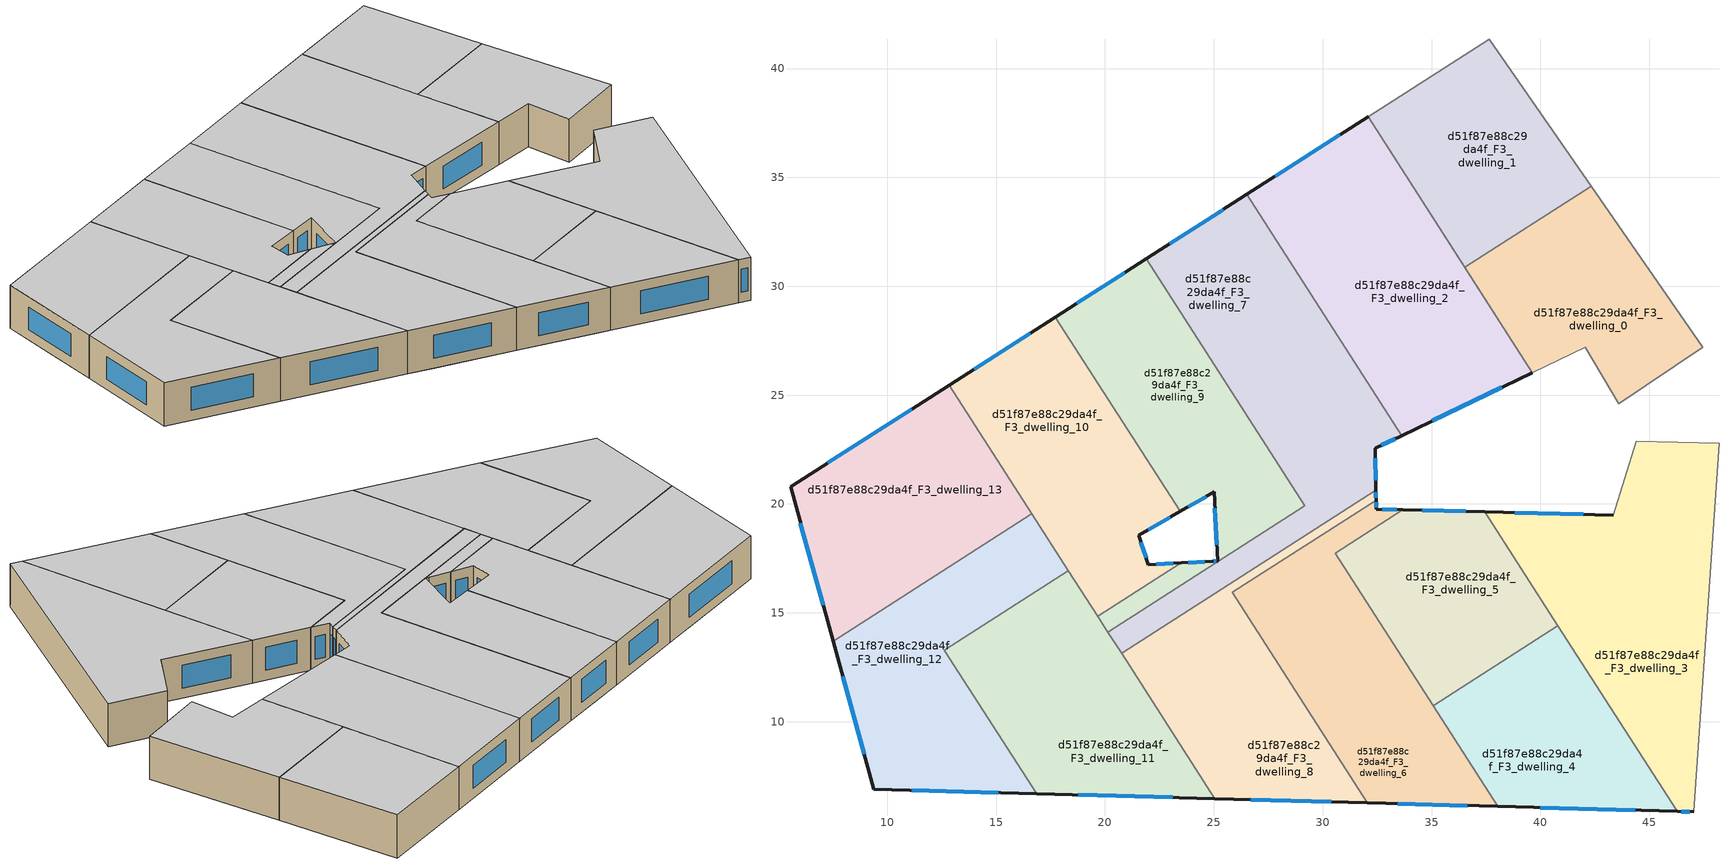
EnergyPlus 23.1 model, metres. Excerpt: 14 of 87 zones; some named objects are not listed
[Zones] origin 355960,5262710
d51f87e88c29da4f_F3_dwelling_0
 floor to d51f87e88c29da4f_F2_dwelling_13 (EU_floor_Construction): 43.89,32.34 47.46,27.19 43.59,24.61 42.07,27.2 39.64,26.03 38.12,28.4 z9
 floor to d51f87e88c29da4f_F2_dwelling_14 (EU_floor_Construction): 42.33,34.59 43.89,32.34 38.12,28.4 36.53,30.87 z9
 wall adiabatic (EU_wall_Construction): 36.53,30.87 39.64,26.03 42.07,27.2 43.59,24.61 47.46,27.19 42.33,34.59 z9:12
 wall to d51f87e88c29da4f_F3_dwelling_1 (EU_wall_Construction): 42.33,34.59 36.53,30.87 z9:12
 ceiling to d51f87e88c29da4f_F4_dwelling_0 (EU_floor_Construction): 47.46,27.19 42.33,34.59 36.53,30.87 39.64,26.03 42.07,27.2 43.59,24.61 z12
d51f87e88c29da4f_F3_dwelling_1
 floor to d51f87e88c29da4f_F2_dwelling_0 (EU_floor_Construction): 37.91,40.98 40.9,36.65 36.07,31.58 33.99,34.82 z9
 floor to d51f87e88c29da4f_F2_dwelling_1 (EU_floor_Construction): 37.65,41.36 37.91,40.98 33.99,34.82 32.09,37.79 z9
 floor to d51f87e88c29da4f_F2_dwelling_14 (EU_floor_Construction): 40.9,36.65 42.33,34.59 36.53,30.87 36.07,31.58 z9
 wall adiabatic (EU_wall_Construction): 42.33,34.59 37.65,41.36 32.09,37.79 36.53,30.87 z9:12
 ceiling to d51f87e88c29da4f_F4_dwelling_1 (EU_floor_Construction): 42.33,34.59 37.65,41.36 32.09,37.79 36.53,30.87 z12
d51f87e88c29da4f_F3_dwelling_10
 floor to d51f87e88c29da4f_F2_dwelling_3 (EU_floor_Construction): 17.72,28.58 23.05,20.29 23.29,19.56 22.38,19.04 15,22.11 12.85,25.46 z9
 floor to d51f87e88c29da4f_F2_dwelling_4 (EU_floor_Construction): 22.38,19.04 21.54,18.56 21.6,18.38 17.58,18.09 15,22.11 z9
 floor to d51f87e88c29da4f_F2_dwelling_5 (EU_floor_Construction): 21.6,18.38 21.89,17.52 19.01,15.87 17.58,18.09 z9
 floor to d51f87e88c29da4f_F2_dwelling_2 (EU_floor_Construction): 23.05,20.29 23.45,19.66 23.29,19.56 z9
 floor to d51f87e88c29da4f_F2_dwelling_6 (EU_floor_Construction): 22.79,17.25 22.32,16.53 19.67,14.83 19.01,15.87 21.89,17.52 22,17.21 z9
 floor to d51f87e88c29da4f_F2_dwelling_7 (EU_floor_Construction): 23.5,17.29 22.32,16.53 22.79,17.25 z9
 wall outside (EU_wall_Construction): 23.5,17.29 22,17.21 21.54,18.56 23.45,19.66 / 17.72,28.58 12.85,25.46 z9:12
 wall to d51f87e88c29da4f_F3_dwelling_9 (EU_wall_Construction): 23.45,19.66 17.72,28.58 / 19.67,14.83 23.5,17.29 z9:12
 wall to d51f87e88c29da4f_F3_dwelling_13 (EU_wall_Construction): 12.85,25.46 16.64,19.55 z9:12
 wall to d51f87e88c29da4f_F3_dwelling_12 (EU_wall_Construction): 16.64,19.55 18.32,16.93 z9:12
 wall to d51f87e88c29da4f_F3_dwelling_11 (EU_wall_Construction): 18.32,16.93 19.67,14.83 z9:12
 window (EU_Window_Construction): 21.99,18.81 23,19.4 / 21.89,17.53 21.65,18.24 / 23.15,17.27 22.35,17.23 / 16.58,27.85 13.99,26.19 z9.7:11.3
 ceiling to d51f87e88c29da4f_F4_dwelling_10 (EU_floor_Construction): 23.5,17.29 22,17.21 21.54,18.56 23.45,19.66 17.72,28.58 12.85,25.46 19.67,14.83 z12
d51f87e88c29da4f_F3_dwelling_11
 floor to d51f87e88c29da4f_F2_dwelling_7 (EU_floor_Construction): 20.42,13.66 25.04,6.47 16.86,6.69 16.34,7.5 z9
 floor to d51f87e88c29da4f_F2_dwelling_6 (EU_floor_Construction): 19.01,15.87 20.42,13.66 16.34,7.5 13.13,12.5 z9
 floor to d51f87e88c29da4f_F2_dwelling_5 (EU_floor_Construction): 18.32,16.93 19.01,15.87 13.13,12.5 12.63,13.28 z9
 wall outside (EU_wall_Construction): 16.86,6.69 25.04,6.46 z9:12
 wall to d51f87e88c29da4f_F3_dwelling_12 (EU_wall_Construction): 18.32,16.93 12.63,13.28 16.86,6.69 z9:12
 wall to d51f87e88c29da4f_F3_dwelling_8 (EU_wall_Construction): 25.04,6.46 20.76,13.13 z9:12
 wall to d51f87e88c29da4f_F3_dwelling_7 (EU_wall_Construction): 20.76,13.13 20.13,14.11 z9:12
 wall to d51f87e88c29da4f_F3_dwelling_9 (EU_wall_Construction): 20.13,14.11 19.67,14.83 z9:12
 window (EU_Window_Construction): 18.78,6.64 23.12,6.52 z9.7:11.3
 ceiling to d51f87e88c29da4f_F4_dwelling_11 (EU_floor_Construction): 25.04,6.46 18.32,16.93 12.63,13.28 16.86,6.69 z12
d51f87e88c29da4f_F3_dwelling_12
 floor to d51f87e88c29da4f_F2_dwelling_5 (EU_floor_Construction): 17.58,18.09 18.32,16.93 12.63,13.28 13.13,12.5 8.56,9.89 7.51,13.69 13.98,17.84 z9
 floor to d51f87e88c29da4f_F2_dwelling_7 (EU_floor_Construction): 16.34,7.5 16.86,6.69 15.83,6.72 z9
 floor to d51f87e88c29da4f_F2_dwelling_4 (EU_floor_Construction): 16.64,19.55 17.58,18.09 13.98,17.84 z9
 floor to d51f87e88c29da4f_F2_dwelling_6 (EU_floor_Construction): 13.13,12.5 16.34,7.5 15.83,6.72 9.38,6.9 8.56,9.89 z9
 wall outside (EU_wall_Construction): 7.51,13.69 9.38,6.9 16.86,6.69 z9:12
 wall to d51f87e88c29da4f_F3_dwelling_13 (EU_wall_Construction): 16.64,19.55 7.51,13.69 z9:12
 window (EU_Window_Construction): 11.14,6.85 15.1,6.74 / 7.95,12.09 8.94,8.49 z9.7:11.3
 ceiling to d51f87e88c29da4f_F4_dwelling_12 (EU_floor_Construction): 16.86,6.69 12.63,13.28 18.32,16.93 16.64,19.55 7.51,13.69 9.38,6.9 z12
d51f87e88c29da4f_F3_dwelling_13
 floor to d51f87e88c29da4f_F2_dwelling_4 (EU_floor_Construction): 15,22.11 16.64,19.55 13.98,17.84 6.51,17.32 5.55,20.78 10.53,23.97 z9
 floor to d51f87e88c29da4f_F2_dwelling_3 (EU_floor_Construction): 12.85,25.46 15,22.11 10.53,23.97 z9
 floor to d51f87e88c29da4f_F2_dwelling_5 (EU_floor_Construction): 13.98,17.84 7.51,13.69 6.51,17.32 z9
 wall outside (EU_wall_Construction): 12.85,25.46 5.55,20.78 7.51,13.69 z9:12
 window (EU_Window_Construction): 6.01,19.12 7.05,15.35 / 11.13,24.36 7.27,21.88 z9.7:11.3
 ceiling to d51f87e88c29da4f_F4_dwelling_13 (EU_floor_Construction): 16.64,19.55 12.85,25.46 5.55,20.78 7.51,13.69 z12
d51f87e88c29da4f_F3_dwelling_2
 floor to d51f87e88c29da4f_F2_dwelling_1 (EU_floor_Construction): 32.09,37.79 33.99,34.82 30.08,28.66 27.92,32.02 29.16,35.91 z9
 floor to d51f87e88c29da4f_F2_dwelling_13 (EU_floor_Construction): 38.12,28.4 39.64,26.03 33.62,23.14 32.64,24.67 z9
 floor to d51f87e88c29da4f_F2_dwelling_2 (EU_floor_Construction): 29.16,35.91 27.92,32.02 26.51,34.22 z9
 floor adiabatic (EU_floor_Construction): 33.99,34.82 38.12,28.4 32.64,24.67 30.08,28.66 z9
 wall outside (EU_wall_Construction): 33.62,23.14 39.64,26.03 / 32.09,37.79 26.51,34.22 z9:12
 wall adiabatic (EU_wall_Construction): 39.64,26.03 32.09,37.79 z9:12
 wall to d51f87e88c29da4f_F3_dwelling_7 (EU_wall_Construction): 26.51,34.22 33.62,23.14 z9:12
 window (EU_Window_Construction): 35.04,23.82 38.22,25.35 / 30.78,36.95 27.82,35.06 z9.7:11.3
 ceiling to d51f87e88c29da4f_F4_dwelling_2 (EU_floor_Construction): 39.64,26.03 32.09,37.79 26.51,34.22 33.62,23.14 z12
d51f87e88c29da4f_F3_dwelling_3
 floor to d51f87e88c29da4f_F2_dwelling_12 (EU_floor_Construction): 48.21,22.78 47.81,16.94 38.8,17.53 37.45,19.63 43.35,19.49 44.41,22.87 z9
 floor adiabatic (EU_floor_Construction): 47.81,16.94 47.05,5.85 46.28,5.87 37.45,19.63 38.8,17.53 z9
 wall outside (EU_wall_Construction): 46.28,5.87 47.05,5.85 / 43.35,19.49 37.45,19.63 z9:12
 wall adiabatic (EU_wall_Construction): 47.05,5.85 48.21,22.78 44.41,22.87 43.35,19.49 z9:12
 wall to d51f87e88c29da4f_F3_dwelling_4 (EU_wall_Construction): 40.8,14.41 46.28,5.87 z9:12
 wall to d51f87e88c29da4f_F3_dwelling_5 (EU_wall_Construction): 37.45,19.63 40.8,14.41 z9:12
 window (EU_Window_Construction): 46.46,5.87 46.87,5.86 / 41.96,19.52 38.83,19.6 z9.7:11.3
 ceiling to d51f87e88c29da4f_F4_dwelling_3 (EU_floor_Construction): 47.05,5.85 48.21,22.78 44.41,22.87 43.35,19.49 37.45,19.63 46.28,5.87 z12
d51f87e88c29da4f_F3_dwelling_4
 floor adiabatic (EU_floor_Construction): 45.42,7.22 46.28,5.87 38.05,6.1 35.08,10.74 36.67,11.76 z9
 floor to d51f87e88c29da4f_F2_dwelling_10 (EU_floor_Construction): 41.47,13.37 45.42,7.22 36.67,11.76 39.89,13.83 z9
 floor to d51f87e88c29da4f_F2_dwelling_11 (EU_floor_Construction): 40.8,14.41 41.47,13.37 39.89,13.83 z9
 wall outside (EU_wall_Construction): 38.05,6.1 46.28,5.87 z9:12
 wall to d51f87e88c29da4f_F3_dwelling_5 (EU_wall_Construction): 40.8,14.41 35.08,10.74 z9:12
 wall to d51f87e88c29da4f_F3_dwelling_6 (EU_wall_Construction): 35.08,10.74 38.05,6.1 z9:12
 window (EU_Window_Construction): 39.99,6.05 44.35,5.93 z9.7:11.3
 ceiling to d51f87e88c29da4f_F4_dwelling_4 (EU_floor_Construction): 46.28,5.87 40.8,14.41 35.08,10.74 38.05,6.1 z12
d51f87e88c29da4f_F3_dwelling_5
 floor to d51f87e88c29da4f_F2_dwelling_12 (EU_floor_Construction): 37.45,19.63 38.8,17.53 31.05,18.03 33.68,19.72 z9
 floor to d51f87e88c29da4f_F2_dwelling_11 (EU_floor_Construction): 38.8,17.53 40.8,14.41 39.89,13.83 31.55,16.23 30.58,17.73 31.05,18.03 z9
 floor to d51f87e88c29da4f_F2_dwelling_10 (EU_floor_Construction): 39.89,13.83 36.67,11.76 33.3,13.5 31.55,16.23 z9
 floor to d51f87e88c29da4f_F2_dwelling_9 (EU_floor_Construction): 36.67,11.76 35.08,10.74 33.3,13.5 z9
 wall outside (EU_wall_Construction): 37.45,19.63 33.68,19.72 z9:12
 wall to d51f87e88c29da4f_F3_dwelling_6 (EU_wall_Construction): 33.68,19.72 30.58,17.73 35.08,10.74 z9:12
 window (EU_Window_Construction): 36.57,19.65 34.57,19.7 z9.7:11.3
 ceiling to d51f87e88c29da4f_F4_dwelling_5 (EU_floor_Construction): 40.8,14.41 37.45,19.63 33.68,19.72 30.58,17.73 35.08,10.74 z12
d51f87e88c29da4f_F3_dwelling_6
 floor to d51f87e88c29da4f_F2_dwelling_8 (EU_floor_Construction): 37.34,6.12 32.05,6.27 25.84,15.93 26.22,16.18 z9
 floor to d51f87e88c29da4f_F2_dwelling_10 (EU_floor_Construction): 31.55,16.23 33.3,13.5 27.08,16.73 27.94,17.28 z9
 floor to d51f87e88c29da4f_F2_dwelling_9 (EU_floor_Construction): 33.3,13.5 38.05,6.1 37.34,6.12 26.22,16.18 27.08,16.73 z9
 floor to d51f87e88c29da4f_F2_dwelling_12 (EU_floor_Construction): 33.68,19.72 31.05,18.03 29.29,18.15 32.45,20.17 32.46,19.75 z9
 floor to d51f87e88c29da4f_F2_dwelling_11 (EU_floor_Construction): 31.05,18.03 30.58,17.73 31.55,16.23 27.94,17.28 29.29,18.15 z9
 wall outside (EU_wall_Construction): 32.05,6.27 38.05,6.1 / 33.68,19.72 32.46,19.75 32.45,20.17 z9:12
 wall to d51f87e88c29da4f_F3_dwelling_8 (EU_wall_Construction): 32.45,20.17 25.84,15.93 32.05,6.27 z9:12
 window (EU_Window_Construction): 33.46,6.23 36.64,6.14 / 32.46,19.85 32.45,20.08 / 33.4,19.73 32.75,19.75 z9.7:11.3
 ceiling to d51f87e88c29da4f_F4_dwelling_6 (EU_floor_Construction): 38.05,6.1 30.58,17.73 33.68,19.72 32.46,19.75 32.45,20.17 25.84,15.93 32.05,6.27 z12
d51f87e88c29da4f_F3_dwelling_7
 floor to d51f87e88c29da4f_F2_dwelling_14 (EU_floor_Construction): 31.37,26.65 32.64,24.67 28.12,21.58 27.48,22.56 z9
 floor to d51f87e88c29da4f_F2_dwelling_13 (EU_floor_Construction): 32.64,24.67 33.62,23.14 32.41,22.56 32.43,21.56 28.91,20.34 28.12,21.58 z9
 floor to d51f87e88c29da4f_F2_dwelling_1 (EU_floor_Construction): 27.92,32.02 30.08,28.66 26.84,23.56 25.77,25.24 z9
 floor to d51f87e88c29da4f_F2_dwelling_2 (EU_floor_Construction): 26.51,34.22 27.92,32.02 25.77,25.24 21.9,31.26 z9
 floor to d51f87e88c29da4f_F2_dwelling_9 (EU_floor_Construction): 26.68,16.94 25.92,16.45 25.03,17.25 25.5,17.55 z9
 floor to d51f87e88c29da4f_F2_dwelling_0 (EU_floor_Construction): 30.08,28.66 31.37,26.65 27.48,22.56 26.84,23.56 z9
 floor to d51f87e88c29da4f_F2_dwelling_7 (EU_floor_Construction): 24.09,16.65 24.38,15.46 20.76,13.13 20.42,13.66 21.15,14.76 z9
 floor to d51f87e88c29da4f_F2_dwelling_8 (EU_floor_Construction): 25.92,16.45 24.38,15.46 24.09,16.65 25.03,17.25 z9
 floor to d51f87e88c29da4f_F2_dwelling_12 (EU_floor_Construction): 32.43,21.56 32.44,20.63 28.64,18.19 26.69,18.32 29.18,19.92 28.91,20.34 z9
 floor to d51f87e88c29da4f_F2_dwelling_6 (EU_floor_Construction): 21.15,14.76 20.42,13.66 20.13,14.11 z9
 floor to d51f87e88c29da4f_F2_dwelling_11 (EU_floor_Construction): 28.64,18.19 27.44,17.42 25.96,17.85 26.69,18.32 z9
 floor to d51f87e88c29da4f_F2_dwelling_10 (EU_floor_Construction): 27.44,17.42 26.68,16.94 25.5,17.55 25.96,17.85 z9
 wall outside (EU_wall_Construction): 26.51,34.22 21.9,31.26 / 32.44,20.63 32.41,22.56 33.62,23.14 z9:12
 wall to d51f87e88c29da4f_F3_dwelling_8 (EU_wall_Construction): 20.76,13.13 32.44,20.63 z9:12
 wall to d51f87e88c29da4f_F3_dwelling_9 (EU_wall_Construction): 21.9,31.26 29.18,19.92 20.13,14.11 z9:12
 window (EU_Window_Construction): 25.43,33.52 22.98,31.95 / 32.69,22.7 33.34,23.01 / 32.43,21.09 32.42,22.11 z9.7:11.3
 ceiling to d51f87e88c29da4f_F4_dwelling_7 (EU_floor_Construction): 32.44,20.63 32.41,22.56 33.62,23.14 26.51,34.22 21.9,31.26 29.18,19.92 20.13,14.11 20.76,13.13 z12
d51f87e88c29da4f_F3_dwelling_8
 floor to d51f87e88c29da4f_F2_dwelling_9 (EU_floor_Construction): 27.08,16.73 26.22,16.18 25.92,16.45 26.68,16.94 z9
 floor to d51f87e88c29da4f_F2_dwelling_7 (EU_floor_Construction): 24.38,15.46 26.59,6.42 25.04,6.47 20.76,13.13 z9
 floor to d51f87e88c29da4f_F2_dwelling_8 (EU_floor_Construction): 26.22,16.18 25.84,15.93 32.05,6.27 26.59,6.42 24.38,15.46 25.92,16.45 z9
 floor to d51f87e88c29da4f_F2_dwelling_12 (EU_floor_Construction): 32.44,20.63 32.45,20.17 29.29,18.15 28.64,18.19 z9
 floor to d51f87e88c29da4f_F2_dwelling_11 (EU_floor_Construction): 29.29,18.15 27.94,17.28 27.44,17.42 28.64,18.19 z9
 floor adiabatic (EU_floor_Construction): 27.94,17.28 27.08,16.73 26.68,16.94 27.44,17.42 z9
 wall outside (EU_wall_Construction): 32.45,20.17 32.44,20.63 / 25.04,6.46 32.05,6.27 z9:12
 window (EU_Window_Construction): 32.45,20.28 32.44,20.53 / 26.69,6.42 30.4,6.32 z9.7:11.3
 ceiling to d51f87e88c29da4f_F4_dwelling_8 (EU_floor_Construction): 32.05,6.27 25.84,15.93 32.45,20.17 32.44,20.63 20.76,13.13 25.04,6.46 z12
d51f87e88c29da4f_F3_dwelling_9
 floor to d51f87e88c29da4f_F2_dwelling_2 (EU_floor_Construction): 21.9,31.26 25.77,25.24 24.11,20.03 23.45,19.66 23.05,20.29 19.85,29.95 z9
 floor to d51f87e88c29da4f_F2_dwelling_3 (EU_floor_Construction): 19.85,29.95 23.05,20.29 17.72,28.58 z9
 floor to d51f87e88c29da4f_F2_dwelling_8 (EU_floor_Construction): 25.03,17.25 24.09,16.65 23.93,17.31 24.91,17.36 z9
 floor to d51f87e88c29da4f_F2_dwelling_7 (EU_floor_Construction): 23.93,17.31 24.09,16.65 21.15,14.76 22.32,16.53 23.5,17.29 z9
 floor to d51f87e88c29da4f_F2_dwelling_13 (EU_floor_Construction): 28.12,21.58 28.91,20.34 25.09,19.02 25.07,19.5 z9
 floor to d51f87e88c29da4f_F2_dwelling_1 (EU_floor_Construction): 25.77,25.24 26.84,23.56 24.87,20.47 24.11,20.03 z9
 floor to d51f87e88c29da4f_F2_dwelling_9 (EU_floor_Construction): 25.5,17.55 25.03,17.25 24.91,17.36 25.18,17.38 25.16,17.72 z9
 floor to d51f87e88c29da4f_F2_dwelling_6 (EU_floor_Construction): 22.32,16.53 21.15,14.76 20.13,14.11 19.67,14.83 z9
 floor to d51f87e88c29da4f_F2_dwelling_0 (EU_floor_Construction): 26.84,23.56 27.48,22.56 25.04,20 25.01,20.55 24.87,20.47 z9
 floor to d51f87e88c29da4f_F2_dwelling_12 (EU_floor_Construction): 28.91,20.34 29.18,19.92 26.69,18.32 25.13,18.42 25.09,19.02 z9
 floor to d51f87e88c29da4f_F2_dwelling_14 (EU_floor_Construction): 27.48,22.56 28.12,21.58 25.07,19.5 25.04,20 z9
 floor to d51f87e88c29da4f_F2_dwelling_10 (EU_floor_Construction): 25.96,17.85 25.5,17.55 25.16,17.72 25.14,18.08 z9
 floor to d51f87e88c29da4f_F2_dwelling_11 (EU_floor_Construction): 26.69,18.32 25.96,17.85 25.14,18.08 25.13,18.42 z9
 wall outside (EU_wall_Construction): 21.9,31.26 17.72,28.58 / 24.93,17.36 23.5,17.29 / 24.93,17.36 25.18,17.38 / 23.45,19.66 25.01,20.55 25.18,17.38 z9:12
 window (EU_Window_Construction): 20.92,30.63 18.7,29.21 / 24.59,17.35 23.84,17.31 / 24.99,17.37 25.12,17.37 / 25.05,19.8 25.14,18.12 / 23.82,19.87 24.65,20.34 z9.7:11.3
 ceiling to d51f87e88c29da4f_F4_dwelling_9 (EU_floor_Construction): 25.18,17.38 24.93,17.36 23.5,17.29 19.67,14.83 20.13,14.11 29.18,19.92 21.9,31.26 17.72,28.58 23.45,19.66 25.01,20.55 z12
[Building]
EU S2 Campaign: North Axis=0; Terrain=City; Solar Distribution=FullExterior
[Site:Location]
Budapest.Ferenc.Liszt.Intl.AP: Latitude=47.437; Longitude=19.256; Time Zone=1; Elevation=185
[SizingPeriod:WeatherFileDays]
AnnualSizingPeriod: Begin Month=1; Begin Day of Month=1; End Month=12; End Day of Month=31; Day of Week for Start Day=Monday; Use Weather File Daylight Saving Period=No; Use Weather File Rain and Snow Indicators=No
[MATERIAL]
EU_InternalMass_Material: Roughness=MediumRough; Thickness=0.1; Conductivity=1; Density=1800; Specific Heat=900; Thermal Absorptance=0.9; Solar Absorptance=0.7; Visible Absorptance=0.7
[MATERIAL:NOMASS] Roughness=MediumRough; Thermal Absorptance=0.9; Solar Absorptance=0.7; Visible Absorptance=0.7
Name | Thermal Resistance
EU_wall_NoMass | 0.832559
EU_floor_NoMass | 0.872794
[WINDOWMATERIAL:SIMPLEGLAZINGSYSTEM]
EU_Window_SimpleGlazing: UFactor=2.79869; Solar Heat Gain Coefficient=0.75; Visible Transmittance=0.75
[CONSTRUCTION]
EU_wall_Construction: EU_wall_NoMass
EU_floor_Construction: EU_floor_NoMass
EU_Window_Construction: EU_Window_SimpleGlazing
EU_InternalMass_Construction: EU_InternalMass_Material
[ZONE] Type=1; Multiplier=1; Ceiling Height=autocalculate; Floor Area=autocalculate; Part of Total Floor Area=Yes
Name | Volume
d51f87e88c29da4f_F3_dwelling_0 | 166.572
d51f87e88c29da4f_F3_dwelling_1 | 166.576
d51f87e88c29da4f_F3_dwelling_10 | 205.643
d51f87e88c29da4f_F3_dwelling_11 | 205.675
d51f87e88c29da4f_F3_dwelling_12 | 205.648
d51f87e88c29da4f_F3_dwelling_13 | 205.669
d51f87e88c29da4f_F3_dwelling_2 | 269.47
d51f87e88c29da4f_F3_dwelling_3 | 272.54
d51f87e88c29da4f_F3_dwelling_4 | 159.759
d51f87e88c29da4f_F3_dwelling_5 | 159.782
d51f87e88c29da4f_F3_dwelling_6 | 205.663
d51f87e88c29da4f_F3_dwelling_7 | 269.317
d51f87e88c29da4f_F3_dwelling_8 | 181.302
d51f87e88c29da4f_F3_dwelling_9 | 205.641
[INTERNALMASS] Construction=EU_InternalMass_Construction
Name | Zone or ZoneList | Surface Area
d51f87e88c29da4f_F3_dwelling_0_EU_InternalMass | d51f87e88c29da4f_F3_dwelling_0 | 55.5246
d51f87e88c29da4f_F3_dwelling_1_EU_InternalMass | d51f87e88c29da4f_F3_dwelling_1 | 55.5259
d51f87e88c29da4f_F3_dwelling_2_EU_InternalMass | d51f87e88c29da4f_F3_dwelling_2 | 89.8269
d51f87e88c29da4f_F3_dwelling_3_EU_InternalMass | d51f87e88c29da4f_F3_dwelling_3 | 90.8483
d51f87e88c29da4f_F3_dwelling_4_EU_InternalMass | d51f87e88c29da4f_F3_dwelling_4 | 53.2525
d51f87e88c29da4f_F3_dwelling_5_EU_InternalMass | d51f87e88c29da4f_F3_dwelling_5 | 53.2605
d51f87e88c29da4f_F3_dwelling_6_EU_InternalMass | d51f87e88c29da4f_F3_dwelling_6 | 68.5552
d51f87e88c29da4f_F3_dwelling_7_EU_InternalMass | d51f87e88c29da4f_F3_dwelling_7 | 89.7703
d51f87e88c29da4f_F3_dwelling_8_EU_InternalMass | d51f87e88c29da4f_F3_dwelling_8 | 60.4316
d51f87e88c29da4f_F3_dwelling_9_EU_InternalMass | d51f87e88c29da4f_F3_dwelling_9 | 68.5476
d51f87e88c29da4f_F3_dwelling_10_EU_InternalMass | d51f87e88c29da4f_F3_dwelling_10 | 68.5457
d51f87e88c29da4f_F3_dwelling_11_EU_InternalMass | d51f87e88c29da4f_F3_dwelling_11 | 68.5603
d51f87e88c29da4f_F3_dwelling_12_EU_InternalMass | d51f87e88c29da4f_F3_dwelling_12 | 68.5492
d51f87e88c29da4f_F3_dwelling_13_EU_InternalMass | d51f87e88c29da4f_F3_dwelling_13 | 68.5584
[OTHEREQUIPMENT] Fuel Type=Electricity; Design Level Calculation Method=Watts/Area; Power per Zone Floor Area=1; Fraction Latent=0; Fraction Radiant=0; Fraction Lost=0; Carbon Dioxide Generation Rate=0; EndUse Subcategory=EU_Step8_InternalGains
Name | Zone or ZoneList or Space or SpaceList | Schedule
EU_Step8_InternalGain_d51f87e88c29da4f_F3_dwelling_0_f000 | d51f87e88c29da4f_F3_dwelling_0 | EU_Step8_GainSchedule_d51f87e88c29da4f_F3_dwelling_0_f000
EU_Step8_InternalGain_d51f87e88c29da4f_F3_dwelling_1_f000 | d51f87e88c29da4f_F3_dwelling_1 | EU_Step8_GainSchedule_d51f87e88c29da4f_F3_dwelling_1_f000
EU_Step8_InternalGain_d51f87e88c29da4f_F3_dwelling_2_f000 | d51f87e88c29da4f_F3_dwelling_2 | EU_Step8_GainSchedule_d51f87e88c29da4f_F3_dwelling_2_f000
EU_Step8_InternalGain_d51f87e88c29da4f_F3_dwelling_3_f000 | d51f87e88c29da4f_F3_dwelling_3 | EU_Step8_GainSchedule_d51f87e88c29da4f_F3_dwelling_3_f000
EU_Step8_InternalGain_d51f87e88c29da4f_F3_dwelling_4_f000 | d51f87e88c29da4f_F3_dwelling_4 | EU_Step8_GainSchedule_d51f87e88c29da4f_F3_dwelling_4_f000
EU_Step8_InternalGain_d51f87e88c29da4f_F3_dwelling_5_f000 | d51f87e88c29da4f_F3_dwelling_5 | EU_Step8_GainSchedule_d51f87e88c29da4f_F3_dwelling_5_f000
EU_Step8_InternalGain_d51f87e88c29da4f_F3_dwelling_6_f000 | d51f87e88c29da4f_F3_dwelling_6 | EU_Step8_GainSchedule_d51f87e88c29da4f_F3_dwelling_6_f000
EU_Step8_InternalGain_d51f87e88c29da4f_F3_dwelling_7_f000 | d51f87e88c29da4f_F3_dwelling_7 | EU_Step8_GainSchedule_d51f87e88c29da4f_F3_dwelling_7_f000
EU_Step8_InternalGain_d51f87e88c29da4f_F3_dwelling_8_f000 | d51f87e88c29da4f_F3_dwelling_8 | EU_Step8_GainSchedule_d51f87e88c29da4f_F3_dwelling_8_f000
EU_Step8_InternalGain_d51f87e88c29da4f_F3_dwelling_9_f000 | d51f87e88c29da4f_F3_dwelling_9 | EU_Step8_GainSchedule_d51f87e88c29da4f_F3_dwelling_9_f000
EU_Step8_InternalGain_d51f87e88c29da4f_F3_dwelling_10_f000 | d51f87e88c29da4f_F3_dwelling_10 | EU_Step8_GainSchedule_d51f87e88c29da4f_F3_dwelling_10_f000
EU_Step8_InternalGain_d51f87e88c29da4f_F3_dwelling_11_f000 | d51f87e88c29da4f_F3_dwelling_11 | EU_Step8_GainSchedule_d51f87e88c29da4f_F3_dwelling_11_f000
EU_Step8_InternalGain_d51f87e88c29da4f_F3_dwelling_12_f000 | d51f87e88c29da4f_F3_dwelling_12 | EU_Step8_GainSchedule_d51f87e88c29da4f_F3_dwelling_12_f000
EU_Step8_InternalGain_d51f87e88c29da4f_F3_dwelling_13_f000 | d51f87e88c29da4f_F3_dwelling_13 | EU_Step8_GainSchedule_d51f87e88c29da4f_F3_dwelling_13_f000
[ZONEVENTILATION:DESIGNFLOWRATE] Schedule=EU_AlwaysOn; Design Flow Rate Calculation Method=AirChanges/Hour; Air Changes per Hour=0.475469; Ventilation Type=Natural; Fan Pressure Rise=0; Fan Total Efficiency=1; Constant Term Coefficient=1; Temperature Term Coefficient=0; Velocity Term Coefficient=0; Velocity Squared Term Coefficient=0; Minimum Indoor Temperature=-100; Maximum Indoor Temperature=100; Delta Temperature=-100; Minimum Outdoor Temperature=-100; Maximum Outdoor Temperature=100; Maximum Wind Speed=40
Name | Zone or ZoneList or Space or SpaceList
EU_ConstantAir_d51f87e88c29da4f_F3_dwelling_0 | d51f87e88c29da4f_F3_dwelling_0
EU_ConstantAir_d51f87e88c29da4f_F3_dwelling_1 | d51f87e88c29da4f_F3_dwelling_1
EU_ConstantAir_d51f87e88c29da4f_F3_dwelling_2 | d51f87e88c29da4f_F3_dwelling_2
EU_ConstantAir_d51f87e88c29da4f_F3_dwelling_3 | d51f87e88c29da4f_F3_dwelling_3
EU_ConstantAir_d51f87e88c29da4f_F3_dwelling_4 | d51f87e88c29da4f_F3_dwelling_4
EU_ConstantAir_d51f87e88c29da4f_F3_dwelling_5 | d51f87e88c29da4f_F3_dwelling_5
EU_ConstantAir_d51f87e88c29da4f_F3_dwelling_6 | d51f87e88c29da4f_F3_dwelling_6
EU_ConstantAir_d51f87e88c29da4f_F3_dwelling_7 | d51f87e88c29da4f_F3_dwelling_7
EU_ConstantAir_d51f87e88c29da4f_F3_dwelling_8 | d51f87e88c29da4f_F3_dwelling_8
EU_ConstantAir_d51f87e88c29da4f_F3_dwelling_9 | d51f87e88c29da4f_F3_dwelling_9
EU_ConstantAir_d51f87e88c29da4f_F3_dwelling_10 | d51f87e88c29da4f_F3_dwelling_10
EU_ConstantAir_d51f87e88c29da4f_F3_dwelling_11 | d51f87e88c29da4f_F3_dwelling_11
EU_ConstantAir_d51f87e88c29da4f_F3_dwelling_12 | d51f87e88c29da4f_F3_dwelling_12
EU_ConstantAir_d51f87e88c29da4f_F3_dwelling_13 | d51f87e88c29da4f_F3_dwelling_13
[HVACTEMPLATE:ZONE:IDEALLOADSAIRSYSTEM] System Availability Schedule=EU_AlwaysOn; Maximum Heating Supply Air Temperature=50; Minimum Cooling Supply Air Temperature=13; Maximum Heating Supply Air Humidity Ratio=0.0156; Minimum Cooling Supply Air Humidity Ratio=0.0077; Heating Limit=NoLimit; Cooling Limit=NoLimit; Heating Availability Schedule=EU_AlwaysOn; Cooling Availability Schedule=EU_CoolingOff; Dehumidification Control Type=ConstantSensibleHeatRatio; Cooling Sensible Heat Ratio=0.7; Dehumidification Setpoint=60; Humidification Control Type=None; Humidification Setpoint=30; Outdoor Air Method=None; Outdoor Air Flow Rate per Person=0.00944; Outdoor Air Flow Rate per Zone Floor Area=0; Outdoor Air Flow Rate per Zone=0; Demand Controlled Ventilation Type=None; Outdoor Air Economizer Type=NoEconomizer; Heat Recovery Type=None; Sensible Heat Recovery Effectiveness=0.7; Latent Heat Recovery Effectiveness=0.65
Name | Template Thermostat
d51f87e88c29da4f_F3_dwelling_0 | EU_HeatOnly_d51f87e88c29da4f_F3_dwelling_0
d51f87e88c29da4f_F3_dwelling_1 | EU_HeatOnly_d51f87e88c29da4f_F3_dwelling_1
d51f87e88c29da4f_F3_dwelling_2 | EU_HeatOnly_d51f87e88c29da4f_F3_dwelling_2
d51f87e88c29da4f_F3_dwelling_3 | EU_HeatOnly_d51f87e88c29da4f_F3_dwelling_3
d51f87e88c29da4f_F3_dwelling_4 | EU_HeatOnly_d51f87e88c29da4f_F3_dwelling_4
d51f87e88c29da4f_F3_dwelling_5 | EU_HeatOnly_d51f87e88c29da4f_F3_dwelling_5
d51f87e88c29da4f_F3_dwelling_6 | EU_HeatOnly_d51f87e88c29da4f_F3_dwelling_6
d51f87e88c29da4f_F3_dwelling_7 | EU_HeatOnly_d51f87e88c29da4f_F3_dwelling_7
d51f87e88c29da4f_F3_dwelling_8 | EU_HeatOnly_d51f87e88c29da4f_F3_dwelling_8
d51f87e88c29da4f_F3_dwelling_9 | EU_HeatOnly_d51f87e88c29da4f_F3_dwelling_9
d51f87e88c29da4f_F3_dwelling_10 | EU_HeatOnly_d51f87e88c29da4f_F3_dwelling_10
d51f87e88c29da4f_F3_dwelling_11 | EU_HeatOnly_d51f87e88c29da4f_F3_dwelling_11
d51f87e88c29da4f_F3_dwelling_12 | EU_HeatOnly_d51f87e88c29da4f_F3_dwelling_12
d51f87e88c29da4f_F3_dwelling_13 | EU_HeatOnly_d51f87e88c29da4f_F3_dwelling_13
[SIZING:ZONE] Zone Cooling Design Supply Air Temperature Input Method=SupplyAirTemperature; Zone Cooling Design Supply Air Temperature=13; Zone Heating Design Supply Air Temperature Input Method=SupplyAirTemperature; Zone Heating Design Supply Air Temperature=50; Zone Cooling Design Supply Air Humidity Ratio=0.008; Zone Heating Design Supply Air Humidity Ratio=0.008; Cooling Design Air Flow Method=DesignDay; Cooling Design Air Flow Rate=0; Cooling Minimum Air Flow per Zone Floor Area=0.000762; Cooling Minimum Air Flow=0; Cooling Minimum Air Flow Fraction=0.2; Heating Design Air Flow Method=DesignDay; Heating Design Air Flow Rate=0; Heating Maximum Air Flow per Zone Floor Area=0.002032; Heating Maximum Air Flow=0.141576; Heating Maximum Air Flow Fraction=0.3; Account for Dedicated Outdoor Air System=No; Dedicated Outdoor Air System Control Strategy=NeutralSupplyAir; Dedicated Outdoor Air Low Setpoint Temperature for Design=autosize; Dedicated Outdoor Air High Setpoint Temperature for Design=autosize; Zone Load Sizing Method=Sensible Load Only No Latent Load; Zone Latent Cooling Design Supply Air Humidity Ratio Input Method=HumidityRatioDifference; Zone Cooling Design Supply Air Humidity Ratio Difference=0.005; Zone Latent Heating Design Supply Air Humidity Ratio Input Method=HumidityRatioDifference; Zone Humidification Design Supply Air Humidity Ratio Difference=0.005
d51f87e88c29da4f_F3_dwelling_0; d51f87e88c29da4f_F3_dwelling_1; d51f87e88c29da4f_F3_dwelling_2; d51f87e88c29da4f_F3_dwelling_3; d51f87e88c29da4f_F3_dwelling_4; d51f87e88c29da4f_F3_dwelling_5; d51f87e88c29da4f_F3_dwelling_6; d51f87e88c29da4f_F3_dwelling_7; d51f87e88c29da4f_F3_dwelling_8; d51f87e88c29da4f_F3_dwelling_9; d51f87e88c29da4f_F3_dwelling_10; d51f87e88c29da4f_F3_dwelling_11; d51f87e88c29da4f_F3_dwelling_12; d51f87e88c29da4f_F3_dwelling_13
[SCHEDULE:CONSTANT]
Name | Hourly Value
EU_AlwaysOn | 1
EU_CoolingOff | 0
[SCHEDULE:FILE] Column Number=1; Rows to Skip at Top=0; Number of Hours of Data=8760; Column Separator=Comma; Interpolate to Timestep=No; Minutes per Item=60; Adjust Schedule for Daylight Savings=Yes
Name | File
EU_Step8_GainSchedule_d51f87e88c29da4f_F3_dwelling_0_f000 | ../../schedules/d51f87e88c29da4f/d51f87e88c29da4f_F3_dwelling_0_f000_gain.csv
EU_Step8_GainSchedule_d51f87e88c29da4f_F3_dwelling_1_f000 | ../../schedules/d51f87e88c29da4f/d51f87e88c29da4f_F3_dwelling_1_f000_gain.csv
EU_Step8_GainSchedule_d51f87e88c29da4f_F3_dwelling_2_f000 | ../../schedules/d51f87e88c29da4f/d51f87e88c29da4f_F3_dwelling_2_f000_gain.csv
EU_Step8_GainSchedule_d51f87e88c29da4f_F3_dwelling_3_f000 | ../../schedules/d51f87e88c29da4f/d51f87e88c29da4f_F3_dwelling_3_f000_gain.csv
EU_Step8_GainSchedule_d51f87e88c29da4f_F3_dwelling_4_f000 | ../../schedules/d51f87e88c29da4f/d51f87e88c29da4f_F3_dwelling_4_f000_gain.csv
EU_Step8_GainSchedule_d51f87e88c29da4f_F3_dwelling_5_f000 | ../../schedules/d51f87e88c29da4f/d51f87e88c29da4f_F3_dwelling_5_f000_gain.csv
EU_Step8_GainSchedule_d51f87e88c29da4f_F3_dwelling_6_f000 | ../../schedules/d51f87e88c29da4f/d51f87e88c29da4f_F3_dwelling_6_f000_gain.csv
EU_Step8_GainSchedule_d51f87e88c29da4f_F3_dwelling_7_f000 | ../../schedules/d51f87e88c29da4f/d51f87e88c29da4f_F3_dwelling_7_f000_gain.csv
EU_Step8_GainSchedule_d51f87e88c29da4f_F3_dwelling_8_f000 | ../../schedules/d51f87e88c29da4f/d51f87e88c29da4f_F3_dwelling_8_f000_gain.csv
EU_Step8_GainSchedule_d51f87e88c29da4f_F3_dwelling_9_f000 | ../../schedules/d51f87e88c29da4f/d51f87e88c29da4f_F3_dwelling_9_f000_gain.csv
EU_Step8_GainSchedule_d51f87e88c29da4f_F3_dwelling_10_f000 | ../../schedules/d51f87e88c29da4f/d51f87e88c29da4f_F3_dwelling_10_f000_gain.csv
EU_Step8_GainSchedule_d51f87e88c29da4f_F3_dwelling_11_f000 | ../../schedules/d51f87e88c29da4f/d51f87e88c29da4f_F3_dwelling_11_f000_gain.csv
EU_Step8_GainSchedule_d51f87e88c29da4f_F3_dwelling_12_f000 | ../../schedules/d51f87e88c29da4f/d51f87e88c29da4f_F3_dwelling_12_f000_gain.csv
EU_Step8_GainSchedule_d51f87e88c29da4f_F3_dwelling_13_f000 | ../../schedules/d51f87e88c29da4f/d51f87e88c29da4f_F3_dwelling_13_f000_gain.csv
